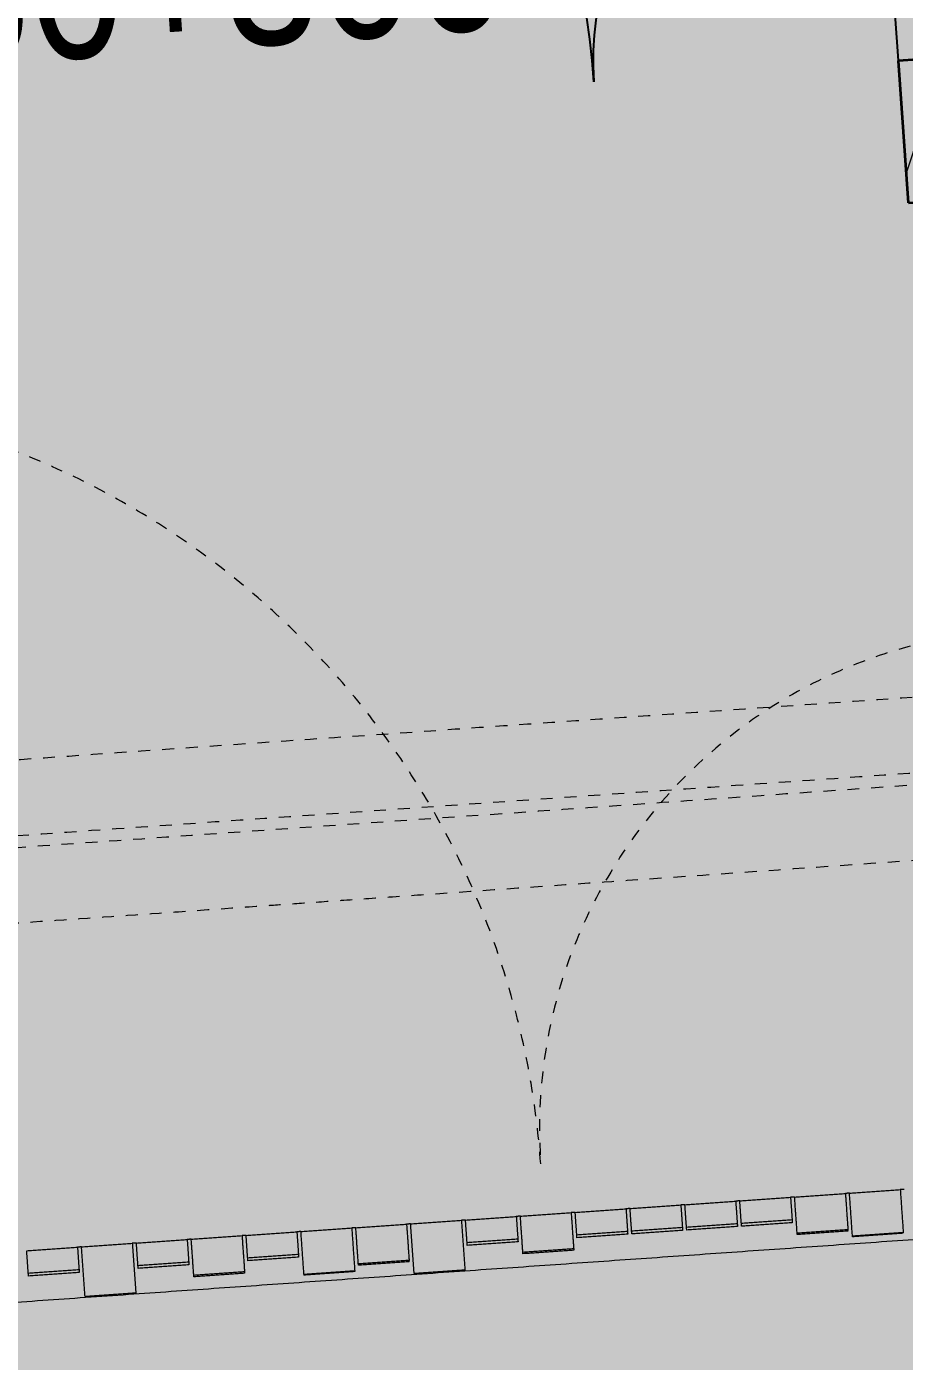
# Model space of a CAD drawing. Header units: millimetres. Extents: x 833941507 to 1669051331, y 817666127 to 1636299673.
# Drawn here: x 834527958 to 834528820, y 817994362 to 817995673 of the extents above; entities that cross this region are included whole.
import ezdxf

# ---------------------------------------------------------------- set-up
doc = ezdxf.new("R2010")
doc.units = ezdxf.units.MM
doc.header["$LTSCALE"] = 3
doc.linetypes.add('B0606', pattern=[0.7813, 0.39065, -0.39065])
doc.linetypes.add('B0701', pattern=[2.34375, 1.5625, -0.78125])
for name, color, linetype, lineweight in [('Hatch (LTC&CB)', 252, 'Continuous', 35), ('UAJ-05SYMB-a', 1, 'Continuous', 9), ('UAJ-22INWA', 6, 'Continuous', 35), ('UAJ-22INWA-a', 1, 'Continuous', 13), ('UAJ-22INWA-h', 251, 'Continuous', 9), ('UAJ-23FLOR-h', 251, 'Continuous', 9), ('UAJ-23FLOR-y', 8, 'B0701', 9), ('UAJ-32INFR', 7, 'Continuous', 25)]:
    doc.layers.add(name, color=color, linetype=linetype, lineweight=lineweight)
doc.layers.add('UAJ-01LAYO-$', color=32, linetype='Continuous', lineweight=5, plot=False)
doc.styles.add('3A35X-MAGP-P-ADR-B01-L1$0$Kowloon_standard', font='arial.ttf', dxfattribs={"width": 0.8, "height": 2})

# ---------------------------------------------------------------- blocks, each defined once
blk = doc.blocks.new('Finish Walls')
at = {"layer": 'UAJ-05SYMB-a', "linetype": 'B0606', "ltscale": 10}
for centre, radius, start, end in [((834527652.6635373, 817994498.7171458), 812.3580499566397, 4.067780778893418, 90.65688216901505), ((834528952.7964498, 817994590.1749693), 490.988331285366, 96.78176084568179, 183.9503964098852)]:
    blk.add_arc(centre, radius, start, end, dxfattribs=at)
at = {"layer": 'UAJ-22INWA-a'}
for points, degree in [([(834528658.458183, 817994519.8867526), (834528683.3973174, 817994521.6301893), (834528708.3364519, 817994523.3736261)], 2), ([(834528712.3233585, 817994523.6523414), (834528710.3299053, 817994523.5129838), (834528708.3364519, 817994523.3736261)], 2), ([(834528708.3364519, 817994523.3736261), (834528709.1141254, 817994512.2493318), (834528709.8917989, 817994501.1250376)], 2), ([(834528714.8129512, 817994488.0879833), (834528713.5698323, 817994505.8702796), (834528712.3267134, 817994523.652576)], 2), ([(834528712.3289565, 817994523.6527327), (834528737.2669694, 817994525.3960911), (834528762.2049824, 817994527.1394495)], 2), ([(834528766.1911956, 817994527.4181163), (834528764.198089, 817994527.278783), (834528762.2049824, 817994527.1394495)], 2), ([(834528762.2049824, 817994527.1394495), (834528763.4481013, 817994509.3571532), (834528764.6912202, 817994491.5748568)], 2), ([(834528766.195244, 817994527.4183993), (834528791.1343784, 817994529.1618361), (834528816.0735129, 817994530.9052728)], 2), ([(834528769.1469303, 817994485.1957579), (834528767.6710871, 817994506.3070786), (834528766.195244, 817994527.4183993)], 2), ([(834528820.0589573, 817994531.183886), (834528818.0662351, 817994531.0445794), (834528816.0735129, 817994530.9052728)], 2), ([(834528816.0735129, 817994530.9052728), (834528817.5493561, 817994509.7939521), (834528819.0251993, 817994488.6826314)], 2), ([(834528496.8525916, 817994508.5892824), (834528521.7917261, 817994510.3327191), (834528546.7308606, 817994512.0761559)], 2), ([(834528550.715745, 817994512.3547299), (834528548.7233027, 817994512.2154429), (834528546.7308606, 817994512.0761559)], 2), ([(834528546.7308606, 817994512.0761559), (834528547.5085341, 817994500.9518616), (834528548.2862076, 817994489.8275673)], 2), ([(834528550.721122, 817994512.3551058), (834528575.6602565, 817994514.0985426), (834528600.599391, 817994515.8419793)], 2), ([(834528552.276469, 817994490.1065173), (834528551.4987955, 817994501.2308115), (834528550.721122, 817994512.3551058)], 2), ([(834528604.5892533, 817994516.1209012), (834528602.5943222, 817994515.9814403), (834528600.599391, 817994515.8419793)], 2), ([(834528600.599391, 817994515.8419793), (834528601.3770645, 817994504.717685), (834528602.154738, 817994493.5933908)], 2), ([(834528604.5896525, 817994516.1209291), (834528629.528787, 817994517.8643659), (834528654.4679215, 817994519.6078026)], 2), ([(834528606.1449995, 817994493.8723407), (834528605.367326, 817994504.996635), (834528604.5896525, 817994516.1209291)], 2), ([(834528658.452911, 817994519.886384), (834528656.4604162, 817994519.7470933), (834528654.4679215, 817994519.6078026)], 2), ([(834528654.4679215, 817994519.6078026), (834528655.245595, 817994508.4835085), (834528656.0232685, 817994497.3592142)], 2), ([(834528660.0135299, 817994497.638164), (834528659.2358565, 817994508.7624583), (834528658.458183, 817994519.8867526)], 2), ([(834528281.3784697, 817994493.5259888), (834528306.3176042, 817994495.2694255), (834528331.2567387, 817994497.0128623)], 2), ([(834528335.2485732, 817994497.2919221), (834528333.252656, 817994497.1523923), (834528331.2567387, 817994497.0128623)], 2), ([(834528331.2567387, 817994497.0128623), (834528332.4998575, 817994479.2305659), (834528333.7429764, 817994461.4482696)], 2), ([(834528335.2470002, 817994497.2918122), (834528360.1861347, 817994499.0352489), (834528385.1252692, 817994500.7786857)], 2), ([(834528338.6641363, 817994448.4111086), (834528336.9555682, 817994472.8514603), (834528335.2470002, 817994497.2918122)], 2), ([(834528389.1155932, 817994501.05764), (834528387.1204312, 817994500.9181628), (834528385.1252692, 817994500.7786857)], 2), ([(834528385.1252692, 817994500.7786857), (834528386.8338372, 817994476.338334), (834528388.5424052, 817994451.8979821)], 2), ([(834528389.1155307, 817994501.0576355), (834528414.0546652, 817994502.8010724), (834528438.9937997, 817994504.544509)], 2), ([(834528390.6708777, 817994478.8090471), (834528389.8932042, 817994489.9333414), (834528389.1155307, 817994501.0576355)], 2), ([(834528442.979514, 817994504.8231411), (834528440.9866568, 817994504.6838251), (834528438.9937997, 817994504.544509)], 2), ([(834528438.9937997, 817994504.544509), (834528439.7714732, 817994493.4202149), (834528440.5491465, 817994482.2959206)], 2), ([(834528442.9840611, 817994504.8234589), (834528467.9231956, 817994506.5668957), (834528492.8623301, 817994508.3103325)], 2), ([(834528445.4702989, 817994469.2588663), (834528444.22718, 817994487.0411626), (834528442.9840611, 817994504.8234589)], 2), ([(834528496.8523092, 817994508.5892626), (834528494.8573197, 817994508.4497975), (834528492.8623301, 817994508.3103325)], 2), ([(834528492.8623301, 817994508.3103325), (834528494.105449, 817994490.5280361), (834528495.3485678, 817994472.7457398)], 2), ([(834528498.4079386, 817994486.3406938), (834528497.6302651, 817994497.4649881), (834528496.8525916, 817994508.5892824)], 2), ([(834528656.0232685, 817994497.3592142), (834528631.084134, 817994495.6157774), (834528606.1449995, 817994493.8723407)], 2), ([(834528656.0232685, 817994497.3592142), (834528656.0427421, 817994497.0806504), (834528656.1146666, 817994496.0518024), (834528656.2113582, 817994494.6686682)], 3), ([(834528709.8917989, 817994501.1250376), (834528684.9526644, 817994499.3816009), (834528660.0135299, 817994497.638164)], 2), ([(834528660.2016197, 817994494.9476181), (834528660.104928, 817994496.3307524), (834528660.0330037, 817994497.3596004), (834528660.0135299, 817994497.638164)], 3), ([(834528710.0798887, 817994498.4344916), (834528685.1407542, 817994496.6910548), (834528660.2016197, 817994494.9476181)], 2), ([(834528709.8917989, 817994501.1250376), (834528709.9112726, 817994500.8464739), (834528709.983197, 817994499.8176259), (834528710.0798887, 817994498.4344916)], 3), ([(834528119.7728784, 817994482.2285186), (834528144.7120129, 817994483.9719553), (834528169.6511474, 817994485.7153921)], 2), ([(834528173.6424044, 817994485.9944116), (834528171.6467758, 817994485.8549018), (834528169.6511474, 817994485.7153921)], 2), ([(834528169.6511474, 817994485.7153921), (834528170.8942662, 817994467.9330957), (834528172.1373851, 817994450.1507994)], 2), ([(834528173.6414088, 817994485.994342), (834528198.5805433, 817994487.7377788), (834528223.5196778, 817994489.4812155)], 2), ([(834528175.1967558, 817994463.7457535), (834528174.4190823, 817994474.8700477), (834528173.6414088, 817994485.994342)], 2), ([(834528227.5054421, 817994489.759851), (834528225.51256, 817994489.6205332), (834528223.5196778, 817994489.4812155)], 2), ([(834528223.5196778, 817994489.4812155), (834528224.2973512, 817994478.3569212), (834528225.0750247, 817994467.232627)], 2), ([(834528227.5099393, 817994489.7601653), (834528252.4490738, 817994491.5036021), (834528277.3882083, 817994493.2470388)], 2), ([(834528230.4616257, 817994447.5375239), (834528228.9857825, 817994468.6488446), (834528227.5099393, 817994489.7601653)], 2), ([(834528281.3809156, 817994493.5261598), (834528279.3845619, 817994493.3865993), (834528277.3882083, 817994493.2470388)], 2), ([(834528277.3882083, 817994493.2470388), (834528278.8640515, 817994472.1357181), (834528280.3398947, 817994451.0243974)], 2), ([(834528283.8647076, 817994457.9613961), (834528282.6215887, 817994475.7436924), (834528281.3784697, 817994493.5259888)], 2), ([(834528548.2862076, 817994489.8275673), (834528523.3470731, 817994488.0841306), (834528498.4079386, 817994486.3406938)], 2), ([(834528498.5960283, 817994483.6501479), (834528498.4993367, 817994485.0332822), (834528498.4274123, 817994486.0621302), (834528498.4079386, 817994486.3406938)], 3), ([(834528548.4742973, 817994487.1370214), (834528523.5351628, 817994485.3935846), (834528498.5960283, 817994483.6501479)], 2), ([(834528548.2862076, 817994489.8275673), (834528548.3056812, 817994489.5490037), (834528548.3776057, 817994488.5201557), (834528548.4742973, 817994487.1370214)], 3), ([(834528602.154738, 817994493.5933908), (834528577.2156035, 817994491.849954), (834528552.276469, 817994490.1065173)], 2), ([(834528552.4645588, 817994487.4159713), (834528552.3678671, 817994488.7991055), (834528552.2959428, 817994489.8279536), (834528552.276469, 817994490.1065173)], 3), ([(834528602.3428278, 817994490.9028448), (834528577.4036933, 817994489.1594081), (834528552.4645588, 817994487.4159713)], 2), ([(834528602.154738, 817994493.5933908), (834528602.1742117, 817994493.3148271), (834528602.2461361, 817994492.285979), (834528602.3428278, 817994490.9028448)], 3), ([(834528606.3330892, 817994491.1817946), (834528606.2363976, 817994492.5649289), (834528606.1644732, 817994493.593777), (834528606.1449995, 817994493.8723407)], 3), ([(834528656.2113582, 817994494.6686682), (834528631.2722237, 817994492.9252315), (834528606.3330892, 817994491.1817946)], 2), ([(834528764.6912202, 817994491.5748568), (834528739.7520857, 817994489.8314201), (834528714.8129512, 817994488.0879833)], 2), ([(834528714.9069998, 817994486.742657), (834528714.8586518, 817994487.4342568), (834528714.8226881, 817994487.9487017), (834528714.8129512, 817994488.0879833)], 3), ([(834528764.7852688, 817994490.2295305), (834528739.8461343, 817994488.4860936), (834528714.9069998, 817994486.742657)], 2), ([(834528764.7852688, 817994490.2295305), (834528764.7369207, 817994490.9211303), (834528764.7009571, 817994491.4355752), (834528764.6912202, 817994491.5748568)], 3), ([(834528819.0251993, 817994488.6826314), (834528794.0860648, 817994486.9391947), (834528769.1469303, 817994485.1957579)], 2), ([(834528769.1939552, 817994484.5230881), (834528769.1697809, 817994484.8688921), (834528769.1517987, 817994485.1261171), (834528769.1469303, 817994485.1957579)], 3), ([(834528819.0722241, 817994488.0099616), (834528794.1330897, 817994486.2665248), (834528769.1939552, 817994484.5230881)], 2), ([(834528819.0251993, 817994488.6826314), (834528819.0300677, 817994488.6129907), (834528819.0480497, 817994488.3557656), (834528819.0722241, 817994488.0099616)], 3), ([(834527958.167287, 817994470.9310484), (834527983.1064215, 817994472.6744852), (834528008.045556, 817994474.4179219)], 2), ([(834527959.722634, 817994448.68246), (834527958.9449605, 817994459.8067541), (834527958.167287, 817994470.9310484)], 2), ([(834528012.0376081, 817994474.6969969), (834528010.041582, 817994474.5574595), (834528008.045556, 817994474.4179219)], 2), ([(834528008.045556, 817994474.4179219), (834528008.8232294, 817994463.2936276), (834528009.6009029, 817994452.1693335)], 2), ([(834528012.0358175, 817994474.6968718), (834528036.974952, 817994476.4403086), (834528061.9140863, 817994478.1837453)], 2), ([(834528015.4529535, 817994425.8161682), (834528013.7443855, 817994450.25652), (834528012.0358175, 817994474.6968718)], 2), ([(834528065.9038932, 817994478.4626634), (834528063.9089898, 817994478.3232044), (834528061.9140863, 817994478.1837453)], 2), ([(834528061.9140863, 817994478.1837453), (834528063.6226544, 817994453.7433935), (834528065.3312224, 817994429.3030417)], 2), ([(834528065.9043479, 817994478.4626952), (834528090.8434824, 817994480.2061319), (834528115.7826169, 817994481.9495687)], 2), ([(834528067.4596949, 817994456.2141067), (834528066.6820214, 817994467.338401), (834528065.9043479, 817994478.4626952)], 2), ([(834528119.772896, 817994482.2285198), (834528117.7777565, 817994482.0890442), (834528115.7826169, 817994481.9495687)], 2), ([(834528115.7826169, 817994481.9495687), (834528116.5602903, 817994470.8252745), (834528117.3379638, 817994459.7009802)], 2), ([(834528122.2591162, 817994446.6639259), (834528121.0159973, 817994464.4462222), (834528119.7728784, 817994482.2285186)], 2), ([(834528440.5491465, 817994482.2959206), (834528415.6100122, 817994480.5524838), (834528390.6708777, 817994478.8090471)], 2), ([(834528390.8589674, 817994476.1185011), (834528390.7622757, 817994477.5016353), (834528390.6903514, 817994478.5304834), (834528390.6708777, 817994478.8090471)], 3), ([(834528440.7372364, 817994479.6053746), (834528415.7981019, 817994477.8619379), (834528390.8589674, 817994476.1185011)], 2), ([(834528440.5491465, 817994482.2959206), (834528440.5686203, 817994482.0173569), (834528440.6405447, 817994480.9885088), (834528440.7372364, 817994479.6053746)], 3), ([(834528495.3485678, 817994472.7457398), (834528470.4094334, 817994471.002303), (834528445.4702989, 817994469.2588663)], 2), ([(834528495.4426165, 817994471.4004135), (834528470.503482, 817994469.6569767), (834528445.5643475, 817994467.91354)], 2), ([(834528495.3485678, 817994472.7457398), (834528495.3583047, 817994472.6064583), (834528495.3942684, 817994472.0920132), (834528495.4426165, 817994471.4004135)], 3), ([(834528117.3379638, 817994459.7009802), (834528092.3988293, 817994457.9575435), (834528067.4596949, 817994456.2141067)], 2), ([(834528067.6477847, 817994453.5235608), (834528067.551093, 817994454.906695), (834528067.4791687, 817994455.9355431), (834528067.4596949, 817994456.2141067)], 3), ([(834528117.5260537, 817994457.0104343), (834528092.5869192, 817994455.2669975), (834528067.6477847, 817994453.5235608)], 2), ([(834528117.3379638, 817994459.7009802), (834528117.3574376, 817994459.4224166), (834528117.4293619, 817994458.3935685), (834528117.5260537, 817994457.0104343)], 3), ([(834528225.0750247, 817994467.232627), (834528200.1358902, 817994465.4891902), (834528175.1967558, 817994463.7457535)], 2), ([(834528175.3848456, 817994461.0552075), (834528175.2881539, 817994462.4383417), (834528175.2162296, 817994463.4671898), (834528175.1967558, 817994463.7457535)], 3), ([(834528225.2631146, 817994464.542081), (834528200.3239801, 817994462.7986443), (834528175.3848456, 817994461.0552075)], 2), ([(834528225.0750247, 817994467.232627), (834528225.0944985, 817994466.9540633), (834528225.1664228, 817994465.9252152), (834528225.2631146, 817994464.542081)], 3), ([(834528333.7429764, 817994461.4482696), (834528308.803842, 817994459.7048328), (834528283.8647076, 817994457.9613961)], 2), ([(834528283.9587562, 817994456.6160698), (834528283.910408, 817994457.3076695), (834528283.8744444, 817994457.8221146), (834528283.8647076, 817994457.9613961)], 3), ([(834528333.8370252, 817994460.1029433), (834528308.8978907, 817994458.3595065), (834528283.9587562, 817994456.6160698)], 2), ([(834528333.8370252, 817994460.1029433), (834528333.788677, 817994460.794543), (834528333.7527133, 817994461.3089881), (834528333.7429764, 817994461.4482696)], 3), ([(834528445.5643475, 817994467.91354), (834528445.5159994, 817994468.6051397), (834528445.4800358, 817994469.1195848), (834528445.4702989, 817994469.2588663)], 3), ([(834528009.6009029, 817994452.1693335), (834527984.6617684, 817994450.4258966), (834527959.722634, 817994448.68246)], 2), ([(834527959.9107238, 817994445.9919139), (834527959.8140321, 817994447.3750482), (834527959.7421076, 817994448.4038962), (834527959.722634, 817994448.68246)], 3), ([(834528009.7889926, 817994449.4787874), (834527984.8498582, 817994447.7353507), (834527959.9107238, 817994445.9919139)], 2), ([(834528009.6009029, 817994452.1693335), (834528009.6203766, 817994451.8907697), (834528009.692301, 817994450.8619217), (834528009.7889926, 817994449.4787874)], 3), ([(834528172.1373851, 817994450.1507994), (834528147.1982507, 817994448.4073627), (834528122.2591162, 817994446.6639259)], 2), ([(834528122.3531648, 817994445.3185996), (834528122.3048166, 817994446.0101994), (834528122.268853, 817994446.5246444), (834528122.2591162, 817994446.6639259)], 3), ([(834528172.2314337, 817994448.8054731), (834528147.2922993, 817994447.0620363), (834528122.3531648, 817994445.3185996)], 2), ([(834528172.1373851, 817994450.1507994), (834528172.1471219, 817994450.0115179), (834528172.1830856, 817994449.4970729), (834528172.2314337, 817994448.8054731)], 3), ([(834528280.3398947, 817994451.0243974), (834528255.4007602, 817994449.2809607), (834528230.4616257, 817994447.5375239)], 2), ([(834528230.5086505, 817994446.8648541), (834528230.4844762, 817994447.2106581), (834528230.4664942, 817994447.4678832), (834528230.4616257, 817994447.5375239)], 3), ([(834528280.3869195, 817994450.3517276), (834528255.447785, 817994448.6082908), (834528230.5086505, 817994446.8648541)], 2), ([(834528280.3869195, 817994450.3517276), (834528280.3627452, 817994450.6975316), (834528280.3447632, 817994450.9547567), (834528280.3398947, 817994451.0243974)], 3), ([(834528388.5424052, 817994451.8979821), (834528363.6032708, 817994450.1545453), (834528338.6641363, 817994448.4111086)], 2), ([(834528065.3312224, 817994429.3030417), (834528040.3920879, 817994427.559605), (834528015.4529535, 817994425.8161682)], 2)]:
    blk.add_open_spline(points, degree=degree, dxfattribs=at)
at = {"layer": 'UAJ-22INWA-h'}
blk.add_open_spline([(834528981.1659777, 817994492.3244741), (834528309.8044777, 817994445.3911566), (834527638.4429778, 817994398.457839)], degree=2, dxfattribs=at)
at = {"layer": 'UAJ-23FLOR-y', "linetype": 'B0606', "ltscale": 10}
for points in [[(834527340.6455269, 817994836.1505045), (834530454.4584793, 817995053.8299097), (834533568.2714316, 817995271.509315)], [(834533569.1082811, 817995259.5385305), (834530455.295329, 817995041.8591251), (834527341.4823767, 817994824.17972)], [(834530370.9016461, 817995122.169248), (834528853.1933001, 817995016.0697954), (834527335.4849542, 817994909.9703425)], [(834530382.0636159, 817994962.5590652), (834528450.1045508, 817994827.5003104), (834527346.6429495, 817994750.3598821)]]:
    blk.add_open_spline(points, degree=2, dxfattribs=at)
blk = doc.blocks.new('LRR-B01-WALL FINISH')
blk.add_blockref('Finish Walls', (0, 0))
blk = doc.blocks.new('DD1150')
at = {"layer": 'UAJ-32INFR'}
for p, q in [((3.576278686523438e-07, 850.0000001192093), (2.384185791015625e-07, 0)), ((1150.000000357628, -1.192092895507812e-07), (1150.000000238419, 299.9999997615814))]:
    blk.add_line(p, q, dxfattribs=at)
for centre, radius, start, end in [((1.192092895507812e-07, 0), 850.0000001277956, 0, 90), ((1150.000000357628, -2.384185791015625e-07), 300.0000000455933, 90, 180)]:
    blk.add_arc(centre, radius, start, end, dxfattribs=at)
at = {"layer": 'UAJ-01LAYO-$', "style": '3A35X-MAGP-P-ADR-B01-L1$0$Kowloon_standard', "width": 0.8}
blk.add_text('850+300', height=149.9999999999994, rotation=359.9985519998963, dxfattribs=at).set_placement((115.5759078264236, 58.63326168060303))
blk = doc.blocks.new('*U939')
at = {"layer": 'UAJ-22INWA-h'}
h = blk.add_hatch(dxfattribs=at)
h.set_pattern_fill('ANSI32', color=256, scale=20)
h.set_pattern_definition([(45, (-60.00000193873501, 1263.287818104566), (-134.7038418160373, 134.7038418160373), []), (45, (29.802598061265, 1263.287818104566), (-134.7038418160373, 134.7038418160373), [])])
h.paths.add_polyline_path([(-1.87674118024006e-07, 1074.322557759849), (2.754965748863469e-07, 1188.965261366763), (139.9999983681479, 1188.965261092582), (139.9999983818144, 1074.322557843295)])
at = {"layer": 'UAJ-22INWA'}
for p, q in [((-3.866250609263487e-08, 1074.322557998267), (1.264849629342069e-07, 1188.965261476789)), ((139.9999984426537, 1188.965261084377), (139.9999983669132, 1074.322557901165))]:
    blk.add_line(p, q, dxfattribs=at)
blk.add_lwpolyline([(-1.87674118024006e-07, 1074.322557759849), (139.9999983818144, 1074.322557747927)], dxfattribs=at)
blk = doc.blocks.new('GBP-LTC-LB01')
at = {"layer": 'UAJ-23FLOR-h'}
h = blk.add_hatch(dxfattribs=at)
h.set_pattern_fill('EARTH,_O', color=256, scale=180, angle=45.00000010501341)
h.set_pattern_definition([(48.99890852053534, (834576001.761157, 818046085.3420337), (-112.7268618952272, 1612.510668059984), [1143, -1143]), (48.99890852053534, (834575678.2791204, 818046366.5514973), (-112.7268618952272, 1612.510668059984), [1143, -1143]), (48.99890852053534, (834575354.7970834, 818046647.760961), (-112.7268618952272, 1612.510668059984), [1143, -1143]), (138.9989085205353, (834575340.7062259, 818046849.3247945), (-1612.510668059984, -112.7268618952272), [1143, -1143]), (138.9989085205353, (834575621.9156895, 818047172.8068315), (-1612.510668059984, -112.7268618952272), [1143, -1143]), (138.9989085205353, (834575903.1251531, 818047496.2888683), (-1612.510668059984, -112.7268618952272), [1143, -1143])])
h.paths.add_polyline_path([(834572173.0526648, 818200349.1682475), (834310583.7401848, 818182062.0839702), (834331502.2393942, 817882831.6918911), (834364939.6873164, 817885169.2259957), (834473095.7001734, 818011283.5998719), (834480533.7001572, 818020120.3998857), (834485095.050147, 818025709.5498941), (834491375.7001324, 818033618.9999057), (834497063.4001188, 818041012.999916), (834493145.8001142, 818043678.6999089), (834512788.5000582, 818074029.2499447), (834518712.4500408, 818083675.2499557), (834526231.3000174, 818096325.0999695), (834534646.0499907, 818111073.0499848), (834545955.9999523, 818131981.3000056), (834557204.5999117, 818154198.8000262), (834564039.9998856, 818168496.8000388), (834570941.1648417, 818183576.4266495), (834578367.7999997, 818200696.3)])
h.paths.add_polyline_path([(834382131.3063979, 817956469.9755309), (834418268.7298656, 817958996.0684958), (834422062.4129677, 817963855.9029621), (834428403.0430198, 817964299.3786768), (834467239.2037573, 818010695.5815835), (834466445.2064853, 818021738.794587), (834476097.7213831, 818035709.0329579), (834485267.1005058, 818048983.1978921), (834487014.8928652, 818051460.4309663), (834497268.3342452, 818067303.4232484), (834492893.3757939, 818129890.0851053), (834448056.5937514, 818126755.6608665), (834416896.5816393, 818105052.1136897), (834382061.3702741, 818080788.9948437), (834386167.4497714, 818022059.1642565), (834377588.3843737, 818021459.4669156)], flags=16)
edge = h.paths.add_edge_path(flags=16)
edge.add_line((834540292.2872467, 818142076.0699883), (834533466.3205868, 818141614.1342163))
edge.add_line((834533466.3205867, 818141614.1342163), (834523258.01233, 818143862.7104174))
edge.add_line((834523258.01233, 818143862.7104174), (834525896.867722, 818155838.9349334))
edge.add_arc((834558382.4304729, 818267025.4493066), 115835.0239163238, 237.2183980957774, 253.7131265722631, ccw=False)
edge.add_line((834495664.9154892, 818169638.2526121), (834498267.5884769, 818132356.9750829))
edge.add_line((834498267.5884771, 818132356.9750829), (834496346.4194225, 818130135.0090942))
edge.add_line((834496346.4194226, 818130135.0090942), (834492879.879452, 818129892.6713651))
edge.add_line((834492879.8794518, 818129892.6713651), (834494229.5832878, 818110587.6218635))
edge.add_line((834494229.5832882, 818110587.6218635), (834496326.133695, 818110708.3844534))
edge.add_line((834496326.1336946, 818110708.3844534), (834498420.2073777, 818080753.5549031))
edge.add_line((834498420.2073779, 818080753.5549031), (834498046.1188868, 818080727.4032354))
edge.add_line((834498046.118887, 818080727.4032354), (834498254.5151165, 818077746.3837949))
edge.add_line((834498254.5151162, 818077746.3837949), (834503061.0860548, 818078082.4001414))
edge.add_line((834503061.0860548, 818078082.4001414), (834504979.5219883, 818081212.101532))
edge.add_line((834504979.5219884, 818081212.101532), (834509429.0185915, 818088470.9260026))
edge.add_line((834509429.0185914, 818088470.9260026), (834515217.1570119, 818097913.5886871))
edge.add_line((834515217.157012, 818097913.5886871), (834526067.4346461, 818116415.5426326))
edge.add_line((834526067.4346461, 818116415.5426326), (834532489.1994565, 818127888.6839589))
edge.add_line((834532489.1994562, 818127888.6839589), (834534830.89787, 818132146.3035389))
edge.add_line((834534830.8978701, 818132146.3035389), (834540292.2872465, 818142076.0699883))
h = blk.add_hatch(dxfattribs=at)
h.set_pattern_fill('EARTH,_O', color=256, scale=180, angle=45.00000010501341)
h.set_pattern_definition([(45.00000010501341, (-1082349.699177861, 54794.90315568447), (-2.96267069188616e-06, 1616.446101792448), [1143, -1143]), (45.00000010501341, (-1082652.782822503, 55097.98679921505), (-2.96267069188616e-06, 1616.446101792448), [1143, -1143]), (45.00000010501341, (-1082955.866467144, 55401.07044274564), (-2.96267069188616e-06, 1616.446101792448), [1143, -1143]), (135.0000001050134, (-1082955.866467515, 55603.12620546969), (-1616.446101792448, -2.96267069188616e-06), [1143, -1143]), (135.0000001050134, (-1082652.782823984, 55906.20985011128), (-1616.446101792448, -2.96267069188616e-06), [1143, -1143]), (135.0000001050134, (-1082349.699180454, 56209.29349475286), (-1616.446101792448, -2.96267069188616e-06), [1143, -1143])])
h.paths.add_polyline_path([(834669469.2548146, 818015499.1701102), (834651080.8176275, 818014213.7929552), (834651091.333055, 818014066.030459), (834669479.7621983, 818015351.5226754)], flags=16)
edge = h.paths.add_edge_path()
edge.add_arc((834611763.613195, 818123015.0723449), 22001.28373588376, 94.00071865262937, 118.6886834190998)
edge.add_line((834601201.8916234, 818142315.5004095), (834593918.3367147, 818141228.3801512))
edge.add_arc((834611768.400262, 818123014.0298539), 25502.69251264854, 93.99715914630349, 134.4212748451599, ccw=False)
edge.add_line((834609990.6837641, 818148454.6872638), (834618164.3568528, 818149025.8389109))
edge.add_line((834618164.3568528, 818149025.8389109), (834618408.292444, 818145534.9100552))
edge.add_line((834618408.292444, 818145534.9100552), (834616365.4114578, 818145392.1596863))
edge.add_line((834616365.4114578, 818145392.1596863), (834616609.385029, 818141900.6873076))
edge.add_line((834616609.385029, 818141900.6873076), (834611621.5474902, 818141552.1522465))
edge.add_line((834611621.5474902, 818141552.1522465), (834611377.6128702, 818145043.0672039))
edge.add_line((834611377.6128702, 818145043.0672039), (834610228.6059371, 818144962.7428077))
h.paths.add_polyline_path([(834673232.9366938, 818197365.8783082), (834607546.4897544, 818192773.8917836), (834599172.4998745, 818174435.3001034), (834588349.0999149, 818152374.5000834), (834578621.5499489, 818133890.6500655), (834568418.2999822, 818115665.3000468), (834556456.700019, 818095618.300025), (834546606.4000474, 818080041.600007), (834532219.3000866, 818058623.7499806), (834523692.1501086, 818046595.7499651), (834515683.5001286, 818035708.4999502), (834508244.2001468, 818025929.8999366), (834500656.3001646, 818016266.0999228), (834489786.8001888, 818002934.0999027), (834483448.3002025, 817995421.2998908), (834478637.6002128, 817989841.6998823), (834458453.7502539, 817967379.2998452), (834441506.4997879, 817949096.357832), (834383075.7479855, 817886437.0757562), (834482026.687943, 817893354.5055006), (834551919.0356153, 817920008.6018127), (834634905.1297382, 817930637.1330649), (834634022.9972101, 817939309.3515325), (834633770.0685325, 817941795.8857912), (834633577.6912351, 817943687.0236263), (834508697.0405153, 817930983.6118022), (834507053.464672, 817930191.4384525), (834506409.4608335, 817939426.9553951), (834507656.9383341, 817945566.7269546), (834503417.0808368, 818006767.0327235), (834503064.3680854, 818011762.6720035), (834514052.9096247, 818025791.9353799), (834520784.6504849, 818034889.3491884), (834526318.8615147, 818042436.9444461), (834532381.6860782, 818050705.6283545), (834536345.7196504, 818056472.6778568), (834542258.4127678, 818065225.6191521), (834550405.86193, 818077286.9078631), (834561578.9964366, 818095001.9633045), (834574522.6610527, 818117080.0346472), (834587768.8781933, 818140310.2095475), (834609774.1305691, 818143594.9757913), (834610001.9653326, 818140335.8947712), (834634252.5395212, 818142031.4686226), (834636806.8958616, 818105492.469254), (834642791.4816118, 818105913.7478601), (834646278.5594581, 818056032.5832597), (834640293.170484, 818055614.1586573), (834643382.3380679, 818011424.9081372), (834641138.4146172, 818011267.9554363), (834645775.7848747, 817944927.8676329), (834639048.3570181, 817944243.5239328), (834640362.1165634, 817931328.1108725), (834651070.3910474, 817932706.91456), (834650587.6677916, 817936476.1291044), (834685105.7378002, 817940896.8578628), (834685588.4610578, 817937127.6433052), (834691373.7890701, 817937868.5701854)])
blk.add_blockref('LRR-B01-WALL FINISH', (0, 0))
at = {"layer": 'UAJ-22INWA', "xscale": -1, "rotation": 273.9989085941808}
blk.add_blockref('*U939', (834527752.4320257, 817995424.9061565), dxfattribs=at)
at = {"layer": 'UAJ-32INFR', "rotation": 3.998550005856355}
blk.add_blockref('DD1150', (834527667.1686182, 817995559.3873858), dxfattribs=at)

msp = doc.modelspace()

# ---------------------------------------------------------------- hatches: boundary and pattern name
at = {"layer": 'Hatch (LTC&CB)'}
h = msp.add_hatch(dxfattribs=at)
h.set_pattern_fill('ANSI38', color=256, scale=100)
h.set_pattern_definition([(318.9998376927443, (834479093.7342951, 818230174.1493032), (208.2994204990571, 239.6197016519238), []), (48.99983769274426, (834479093.7342951, 818230174.1493032), (176.9791393461904, 687.5388238029047), [793.75, -476.25])])
edge = h.paths.add_edge_path()
edge.add_line((834601196.1932279, 818142314.5248821), (834603754.2640262, 818142696.3710381))
edge.add_line((834603754.2640262, 818142696.3710381), (834603901.899728, 818141707.3292294))
edge.add_line((834603901.899728, 818141707.3292294), (834603810.4683098, 818141693.6886882))
edge.add_arc((834611763.2944388, 818123016.3620529), 20299.99935169609, 113.0643579575305, 141.3575808429331)
edge.add_line((834595907.8101043, 818135692.8596053), (834595395.44903, 818135656.8608108))
edge.add_line((834595395.44903, 818135656.8608108), (834583111.7173193, 818114341.0318873))
edge.add_line((834583111.7173193, 818114341.0318873), (834578121.5842528, 818106513.8910732))
edge.add_line((834578121.5842528, 818106513.8910732), (834575731.6542978, 818102809.499759))
edge.add_line((834575731.6542978, 818102809.499759), (834574387.4489166, 818100725.9814435))
edge.add_line((834574387.4489166, 818100725.9814435), (834573113.9765022, 818098752.0992287))
edge.add_line((834573113.9765022, 818098752.0992287), (834573145.2547638, 818098730.6477773))
edge.add_line((834573145.2547638, 818098730.6477773), (834569989.114683, 818093770.2015171))
edge.add_line((834569989.114683, 818093770.2015171), (834566534.9997851, 818088385.676982))
edge.add_line((834566534.9997851, 818088385.676982), (834566514.0877519, 818088398.2967066))
edge.add_line((834566514.0877519, 818088398.2967066), (834558743.6087797, 818076256.6317656))
edge.add_line((834558743.6087797, 818076256.6317656), (834557653.4005865, 818074495.7072132))
edge.add_line((834557653.4005865, 818074495.7072132), (834553498.9169745, 818068288.5571573))
edge.add_line((834553498.9169745, 818068288.5571573), (834548580.861871, 818060932.1282293))
edge.add_line((834548580.861871, 818060932.1282293), (834544328.2635252, 818054726.3367485))
edge.add_line((834544328.2635252, 818054726.3367485), (834544332.1488035, 818054704.6644962))
edge.add_line((834544332.1488035, 818054704.6644962), (834540324.5978602, 818048716.6949816))
edge.add_line((834540324.5978602, 818048716.6949816), (834541041.3244038, 818048232.540333))
edge.add_line((834541041.3244038, 818048232.540333), (834540089.7288045, 818046823.8296406))
edge.add_line((834540089.7288045, 818046823.8296406), (834539737.5511322, 818047061.7285419))
edge.add_line((834539737.5511322, 818047061.7285419), (834533115.7546033, 818038377.7374016))
edge.add_line((834533115.7546033, 818038377.7374016), (834515220.9619001, 818015146.6305978))
edge.add_arc((834538026.0069846, 818000636.2612507), 27029.99999804167, 147.5322628657497, 176.1870880981713)
edge.add_line((834511055.837681, 818002433.7226919), (834511444.9861017, 817996891.2334589))
edge.add_line((834511444.9861017, 817996891.2334589), (834511474.1084727, 817996474.6528435))
edge.add_line((834511474.1084727, 817996474.6528435), (834508641.2167096, 817996276.6106825))
edge.add_line((834508641.2167096, 817996276.6106825), (834508910.6816144, 817992422.053122))
edge.add_line((834508910.6816144, 817992422.053122), (834511353.3752296, 817992955.9577066))
edge.add_line((834511353.3752296, 817992955.9577066), (834513357.6638721, 817964213.0085849))
edge.add_line((834513357.6638721, 817964213.0085849), (834513308.9477361, 817964209.6026397))
edge.add_line((834513308.9477361, 817964209.6026397), (834513879.4049544, 817955918.7523347))
edge.add_line((834513879.4049544, 817955918.7523347), (834514876.6139696, 817955988.4575205))
edge.add_line((834514876.6139696, 817955988.4575205), (834515053.0661077, 817953464.409199))
edge.add_arc((834528221.0653924, 817954382.9922421), 13199.99999874826, 183.9904169536054, 259.8372334186261)
edge.add_line((834525891.9897077, 817941390.0939349), (834525974.5254321, 817940578.7091386))
edge.add_line((834525974.5254321, 817940578.7091386), (834555356.336757, 817943567.4939791))
edge.add_line((834555356.336757, 817943567.4939791), (834594711.6949315, 817947570.8029128))
edge.add_line((834594711.6949315, 817947570.8029128), (834594754.1988673, 817947152.9591447))
edge.add_line((834594754.1988673, 817947152.9591447), (834616096.9028597, 817949323.9834652))
edge.add_line((834616096.9028597, 817949323.9834652), (834631854.2065201, 817950926.8492302))
edge.add_line((834631854.2065201, 817950926.8492302), (834631836.7081357, 817951177.1563083))
edge.add_line((834631836.7081357, 817951177.1563083), (834639760.382062, 817951731.0818821))
edge.add_line((834639760.382062, 817951731.0818821), (834640506.9704407, 817944391.5874598))
edge.add_line((834640506.9704407, 817944391.5874598), (834508703.5709968, 817930984.2761916))
edge.add_line((834508703.5709968, 817930984.2761916), (834508663.5146245, 817930982.1632618))
edge.add_line((834508663.5146245, 817930982.1632618), (834507053.4646711, 817930191.4384522))
edge.add_line((834507053.4646711, 817930191.4384522), (834506409.4608326, 817939426.9553951))
edge.add_line((834506409.4608326, 817939426.9553951), (834507674.9508276, 817945699.3234407))
edge.add_line((834507674.9508276, 817945699.3234407), (834503067.5031257, 818011766.6800821))
edge.add_line((834503067.5031257, 818011766.6800821), (834515005.9420724, 818027008.3036696))
edge.add_line((834515005.9420724, 818027008.3036696), (834526318.8603592, 818042436.9452374))
edge.add_line((834526318.8603592, 818042436.9452374), (834533248.4343333, 818051887.545926))
edge.add_line((834533248.4343333, 818051887.545926), (834545204.9352987, 818069586.3738981))
edge.add_line((834545204.9352987, 818069586.3738981), (834551695.4067936, 818079200.6226892))
edge.add_line((834551695.4067936, 818079200.6226892), (834551700.6621838, 818079300.5666262))
edge.add_line((834551700.6621838, 818079300.5666262), (834554860.111537, 818084257.5104706))
edge.add_line((834554860.111537, 818084257.5104706), (834556162.9385583, 818086301.5433419))
edge.add_line((834556162.9385583, 818086301.5433419), (834561579.1108731, 818095002.152886))
edge.add_line((834561579.1108731, 818095002.152886), (834564610.1881032, 818100023.5882319))
edge.add_line((834564610.1881032, 818100023.5882319), (834566711.8413072, 818103505.2825594))
edge.add_line((834566711.8413072, 818103505.2825594), (834567220.9571147, 818104369.6755948))
edge.add_line((834567220.9571147, 818104369.6755948), (834571219.8492384, 818111331.3275263))
edge.add_line((834571219.8492384, 818111331.3275263), (834579233.5847297, 818125278.3035975))
edge.add_line((834579233.5847297, 818125278.3035975), (834584805.1873057, 818135090.7915635))
edge.add_line((834584805.1873057, 818135090.7915635), (834587768.4359322, 818140310.1481816))
edge.add_line((834587768.4359322, 818140310.1481816), (834593953.3663634, 818141233.3798261))
edge.add_arc((834611682.4142298, 818123278.8372545), 25232.61257183928, 93.84603158733529, 134.6379365759465, ccw=False)
edge.add_line((834609989.9237372, 818148454.6235011), (834618164.07139, 818149025.8201461))
edge.add_line((834618164.07139, 818149025.8201461), (834618408.0113981, 818145534.900405))
edge.add_line((834618408.0113981, 818145534.900405), (834616365.1302586, 818145392.1522276))
edge.add_line((834616365.1302586, 818145392.1522276), (834616609.1098313, 818141900.6663029))
edge.add_line((834616609.1098313, 818141900.6663029), (834611621.272795, 818141552.1240568))
edge.add_line((834611621.272795, 818141552.1240568), (834611377.3331451, 818145043.038663))
edge.add_arc((834611845.1982398, 818122938.1113777), 22109.8780646978, 91.21252121934131, 118.7925777614652)
h = msp.add_hatch(color=256, dxfattribs=at)
h.dxf.hatch_style = 1
edge = h.paths.add_edge_path()
edge.add_line((834513358.8255653, 817964213.0958437), (834514805.289499, 817964314.2087176))
edge.add_line((834514805.289499, 817964314.2087176), (834514905.3200586, 817962883.3180938))
edge.add_line((834514905.3200586, 817962883.3180938), (834522015.978077, 817959924.652822))
edge.add_line((834522015.978077, 817959924.652822), (834527599.8251551, 817958234.8488646))
edge.add_line((834527599.8251551, 817958234.8488646), (834531627.4143353, 817957331.9568794))
edge.add_line((834531627.4143353, 817957331.9568794), (834538597.7298516, 817957185.7983224))
edge.add_line((834538597.7298516, 817957185.7983224), (834550283.8357514, 817958000.7096148))
edge.add_line((834550283.8357514, 817958000.7096148), (834576164.2493855, 817960699.3094033))
edge.add_arc((834571429.6622454, 818001700.8842118), 41274.02878520934, 276.5869590863181, 289.1047787767843)
edge.add_line((834584938.5161443, 817962700.1621864), (834585387.4425285, 817962731.4429674))
edge.add_line((834585387.4425285, 817962731.4429674), (834585119.4098338, 817966565.5387688))
edge.add_line((834585119.4098338, 817966565.5387688), (834584671.7451953, 817966534.2435784))
edge.add_line((834584671.7451953, 817966534.2435784), (834582845.2183245, 817993361.8909639))
edge.add_line((834582845.2183245, 817993361.8909639), (834584586.6638896, 817993483.6330193))
edge.add_line((834584586.6638896, 817993483.6330193), (834584565.213575, 817993788.1730142))
edge.add_line((834584565.213575, 817993788.1730142), (834583546.5970082, 817993716.9697903))
edge.add_line((834583546.5970082, 817993716.9697903), (834579511.6160775, 818051438.2750045))
edge.add_line((834579511.6160775, 818051438.2750045), (834571357.0710046, 818050868.2097193))
edge.add_line((834571357.0710046, 818050868.2097193), (834571728.4182211, 818045556.2424893))
edge.add_line((834571728.4182211, 818045556.2424893), (834551420.9984901, 818044136.5981159))
edge.add_line((834551420.9984901, 818044136.5981159), (834550915.3577757, 818053251.1485702))
edge.add_line((834550915.3577757, 818053251.1485702), (834550067.4300342, 818053191.871879))
edge.add_line((834550067.4300342, 818053191.871879), (834547980.3444077, 818050328.438814))
edge.add_line((834547980.3444077, 818050328.438814), (834547993.7177736, 818050137.13641))
edge.add_line((834547993.7177736, 818050137.13641), (834537098.7629538, 818035335.0755486))
edge.add_line((834537098.7629538, 818035335.0755486), (834533115.7546033, 818038377.7374016))
edge.add_line((834533115.7546033, 818038377.7374016), (834521762.7749052, 818023639.2440152))
edge.add_line((834521762.7749052, 818023639.2440152), (834515226.3537949, 818015153.6303818))
edge.add_arc((834538313.0684212, 818000540.4627358), 27322.90359548846, 147.6674701204294, 176.0266741615715)
edge.add_line((834511055.837681, 818002433.7226919), (834511474.1084727, 817996474.6528435))
edge.add_line((834511474.1084727, 817996474.6528435), (834508641.2167096, 817996276.6106824))
edge.add_line((834508641.2167096, 817996276.6106824), (834508910.6816144, 817992422.053122))
edge.add_line((834508910.6816144, 817992422.053122), (834511349.4456573, 817992955.0988119))
edge.add_line((834511349.4456573, 817992955.0988119), (834511354.850605, 817992876.5974088))
edge.add_line((834511354.850605, 817992876.5974088), (834513358.6562476, 817964213.0840075))
edge.add_line((834513358.6562476, 817964213.0840075), (834513358.8255653, 817964213.0958437))

# ---------------------------------------------------------------- block references
msp.add_blockref('GBP-LTC-LB01', (0, 0))

doc.saveas('drawing.dxf')
